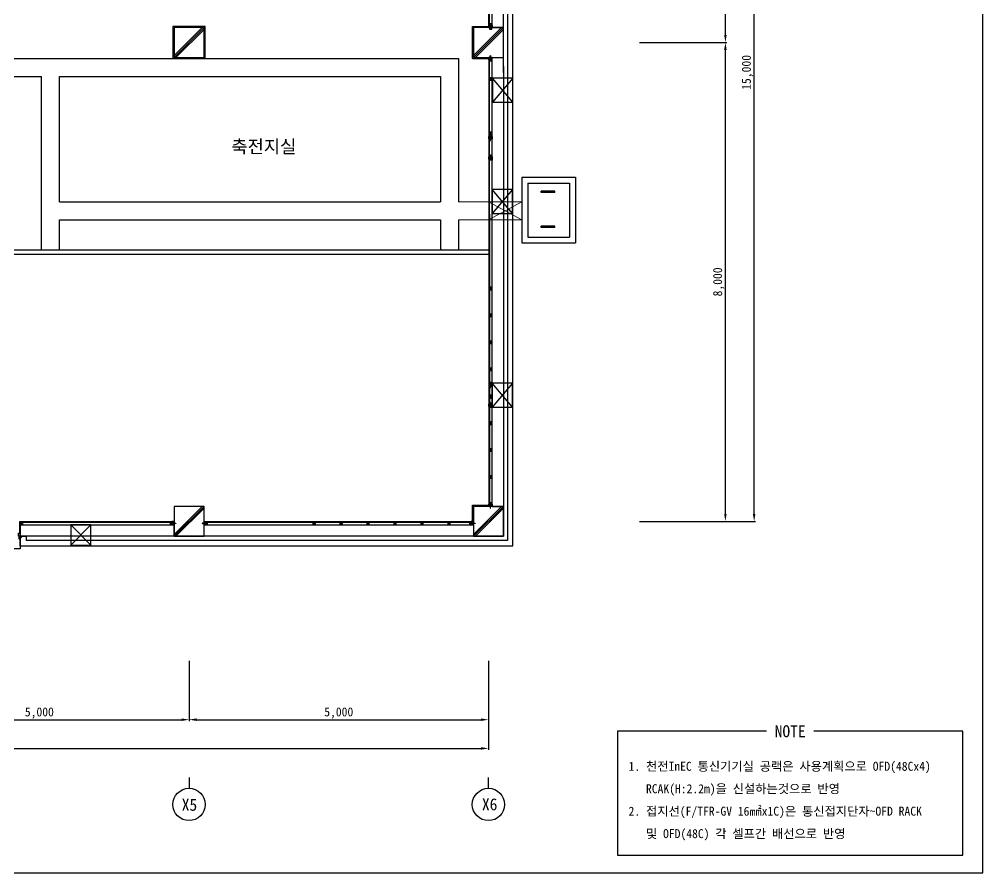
# Model space of a CAD drawing. Header units: millimetres. Extents: x 201927 to 251817, y -167087 to -100284.
# Drawn here: x 227809 to 243898, y -167087 to -152829 of the extents above; entities that cross this region are included whole.
import ezdxf
from ezdxf.enums import TextEntityAlignment as Align

# ---------------------------------------------------------------- set-up
doc = ezdxf.new("R2010")
doc.units = ezdxf.units.MM
doc.layers.add('TX-PAPR', color=2, linetype='Continuous', plot=False)
for name, color, linetype in [('TZ-BASE', 253, 'Continuous'), ('TZ-DIMS', 1, 'Continuous'), ('TZ-LEAL', 1, 'Continuous'), ('TZ-LEAT', 3, 'Continuous'), ('TZ-LINE', 4, 'Continuous'), ('TZ-TEX2', 3, 'Continuous')]:
    doc.layers.add(name, color=color, linetype=linetype)
doc.styles.get("Standard").update_dxf_attribs({"font": 'GulimChe.ttf'})
doc.linetypes.add('BATTINB', pattern='A,0,-0.0025,[134,GulimChe.ttf,S=0.0025,R=0,X=-0.0025,Y=0.01],-0.005,[134,GulimChe.ttf,S=0.0025,R=180,X=0.0025,Y=0.01],-0.0025', length=0.01)
doc.dimstyles.new('D50', dxfattribs={"dimscale": 50, "dimtxt": 3, "dimasz": 2.5, "dimexe": 0.5, "dimexo": 0.5, "dimgap": 0.5, "dimtad": 1, "dimdec": 0, "dimzin": 1, "dimdsep": 46, "dimlunit": 6, "dimtxsty": 'Standard', "dimcen": 1, "dimclrd": 1, "dimclre": 1, "dimclrt": 3, "dimadec": 0, "dimazin": 0, "dimtfac": 1, "dimtdec": 0, "dimtix": 1, "dimtmove": 2, "dimatfit": 3, "dimfxl": 0, "dimtvp": 2, "dimlwd": -1, "dimlwe": -1, "dimarcsym": 0})

# ---------------------------------------------------------------- blocks, each defined once
blk = doc.blocks.new('*D10')
at = {"layer": 'DEFPOINTS', "color": 0, "ltscale": 0.1}
for p in [(238144, -153217), (239601, -153217), (238144, -161217)]:
    blk.add_point(p, dxfattribs=at)
at = {"layer": 'TZ-DIMS', "color": 1, "ltscale": 0.1}
for p, q in [((238169, -153217), (239626, -153217)), ((239601, -161092), (239601, -153342)), ((238169, -161217), (239626, -161217))]:
    blk.add_line(p, q, dxfattribs=at)
for points in [[(239580, -153342), (239622, -153342), (239601, -153217)], [(239580, -161092), (239622, -161092), (239601, -161217)]]:
    blk.add_solid(points, dxfattribs=at)
at = {"layer": 'TZ-DIMS', "color": 3, "ltscale": 0.1, "insert": (239490, -157217), "char_height": 150, "attachment_point": 5, "rotation": 90}
blk.add_mtext('8,000', dxfattribs=at)
blk = doc.blocks.new('*D11')
at = {"layer": 'DEFPOINTS', "color": 0, "ltscale": 0.1}
for p in [(239601, -146217), (239601, -146217), (238144, -153217)]:
    blk.add_point(p, dxfattribs=at)
at = {"layer": 'TZ-DIMS', "color": 1, "ltscale": 0.1}
for p, q in [((239601, -153092), (239601, -146342)), ((238169, -153217), (239626, -153217))]:
    blk.add_line(p, q, dxfattribs=at)
for points in [[(239580, -146342), (239622, -146342), (239601, -146217)], [(239580, -153092), (239622, -153092), (239601, -153217)]]:
    blk.add_solid(points, dxfattribs=at)
at = {"layer": 'TZ-DIMS', "color": 3, "ltscale": 0.1, "insert": (239490, -149717), "char_height": 150, "attachment_point": 5, "rotation": 90}
blk.add_mtext('7,000', dxfattribs=at)
blk = doc.blocks.new('*D12')
at = {"layer": 'DEFPOINTS', "color": 0, "ltscale": 0.1}
for p in [(238144, -146217), (240081, -146217), (238144, -161217)]:
    blk.add_point(p, dxfattribs=at)
at = {"layer": 'TZ-DIMS', "color": 1, "ltscale": 0.1}
for p, q in [((238169, -146217), (240106, -146217)), ((240081, -161092), (240081, -146342)), ((238169, -161217), (240106, -161217))]:
    blk.add_line(p, q, dxfattribs=at)
for points in [[(240060, -146342), (240102, -146342), (240081, -146217)], [(240060, -161092), (240102, -161092), (240081, -161217)]]:
    blk.add_solid(points, dxfattribs=at)
at = {"layer": 'TZ-DIMS', "color": 3, "ltscale": 0.1, "insert": (239970, -153717), "char_height": 150, "attachment_point": 5, "rotation": 90}
blk.add_mtext('15,000', dxfattribs=at)
blk = doc.blocks.new('*D13')
at = {"layer": 'DEFPOINTS', "color": 0, "ltscale": 0.1}
for p in [(225644, -164000), (230644, -164000), (230644, -164530)]:
    blk.add_point(p, dxfattribs=at)
at = {"layer": 'TZ-DIMS', "color": 1, "ltscale": 0.1}
for p, q in [((225644, -164025), (225644, -164555)), ((230644, -164025), (230644, -164555)), ((225769, -164530), (230519, -164530))]:
    blk.add_line(p, q, dxfattribs=at)
for points in [[(225769, -164509), (225769, -164551), (225644, -164530)], [(230519, -164509), (230519, -164551), (230644, -164530)]]:
    blk.add_solid(points, dxfattribs=at)
at = {"layer": 'TZ-DIMS', "color": 3, "ltscale": 0.1, "insert": (228144, -164419), "char_height": 150, "attachment_point": 5}
blk.add_mtext('5,000', dxfattribs=at)
blk = doc.blocks.new('*D16')
at = {"layer": 'DEFPOINTS', "color": 0, "ltscale": 0.1}
for p in [(225644, -163520), (230644, -163520), (230644, -164530)]:
    blk.add_point(p, dxfattribs=at)
at = {"layer": 'TZ-DIMS', "color": 1, "ltscale": 0.1}
for p, q in [((225644, -163545), (225644, -164555)), ((230644, -163545), (230644, -164555)), ((225769, -164530), (230519, -164530))]:
    blk.add_line(p, q, dxfattribs=at)
for points in [[(225769, -164509), (225769, -164551), (225644, -164530)], [(230519, -164509), (230519, -164551), (230644, -164530)]]:
    blk.add_solid(points, dxfattribs=at)
at = {"layer": 'TZ-DIMS', "color": 3, "ltscale": 0.1, "insert": (228144, -164419), "char_height": 150, "attachment_point": 5}
blk.add_mtext('5,000', dxfattribs=at)
blk = doc.blocks.new('*D17')
at = {"layer": 'DEFPOINTS', "color": 0, "ltscale": 0.1}
for p in [(230644, -163520), (235644, -163520), (235644, -164530)]:
    blk.add_point(p, dxfattribs=at)
at = {"layer": 'TZ-DIMS', "color": 1, "ltscale": 0.1}
for p, q in [((230644, -163545), (230644, -164555)), ((235644, -163545), (235644, -164555)), ((230769, -164530), (235519, -164530))]:
    blk.add_line(p, q, dxfattribs=at)
for points in [[(230769, -164509), (230769, -164551), (230644, -164530)], [(235519, -164509), (235519, -164551), (235644, -164530)]]:
    blk.add_solid(points, dxfattribs=at)
at = {"layer": 'TZ-DIMS', "color": 3, "ltscale": 0.1, "insert": (233144, -164419), "char_height": 150, "attachment_point": 5}
blk.add_mtext('5,000', dxfattribs=at)
blk = doc.blocks.new('*D18')
at = {"layer": 'DEFPOINTS', "color": 0, "ltscale": 0.1}
for p in [(208644, -163520), (235644, -163520), (235644, -165010)]:
    blk.add_point(p, dxfattribs=at)
at = {"layer": 'TZ-DIMS', "color": 1, "ltscale": 0.1}
for p, q in [((208644, -163545), (208644, -165035)), ((235644, -163545), (235644, -165035)), ((208769, -165010), (235519, -165010))]:
    blk.add_line(p, q, dxfattribs=at)
for points in [[(208769, -164989), (208769, -165031), (208644, -165010)], [(235519, -164989), (235519, -165031), (235644, -165010)]]:
    blk.add_solid(points, dxfattribs=at)
at = {"layer": 'TZ-DIMS', "color": 3, "ltscale": 0.1, "insert": (222144, -164899), "char_height": 150, "attachment_point": 5}
blk.add_mtext('27,000', dxfattribs=at)

msp = doc.modelspace()

# ---------------------------------------------------------------- linework, layer by layer
at = {"layer": 'TX-PAPR'}
msp.add_lwpolyline([(204098.4, -167086.7), (243898.4, -167086.7), (243898.4, -141286.7), (204098.4, -141286.7)], close=True, dxfattribs=at)
at = {"layer": 'TZ-BASE', "ltscale": 0.1}
for p, q in [((236053.9, -161626.9), (236053.9, -145806.9)), ((235662.8, -152946.9), (235702.8, -152906.9)), ((235702.8, -152946.9), (235662.8, -152906.9)), ((235662.8, -152947), (235702.8, -152907)), ((235702.8, -152947), (235662.8, -152907)), ((235662.9, -152946.9), (235702.9, -152906.9)), ((235702.9, -152946.9), (235662.9, -152906.9)), ((235662.9, -152946.9), (235702.9, -152906.9)), ((235702.9, -152946.9), (235662.9, -152906.9)), ((235662.9, -152996.9), (235702.9, -152956.9)), ((235702.9, -152996.9), (235662.9, -152956.9)), ((235703.9, -152966.9), (235893.9, -152966.9)), ((227681.9, -153484.9), (235143.9, -153484.9)), ((235143.9, -153484.9), (235143.9, -155878.9)), ((235662.9, -153486.9), (235702.9, -153526.9)), ((235702.9, -153486.9), (235662.9, -153526.9)), ((235703.9, -153466.9), (235893.9, -153466.9)), ((227681.9, -153784.9), (228181.9, -153784.9)), ((228181.9, -156678.9), (228181.9, -153783.8)), ((228481.9, -155878.9), (228481.9, -153784.9)), ((228481.9, -153784.9), (234843.9, -153784.9)), ((234843.9, -153784.9), (234843.9, -155878.9)), ((235662.9, -153846.9), (235702.9, -153806.9)), ((235702.9, -153846.9), (235662.9, -153806.9)), ((235662.7, -154755.8), (235702.7, -154715.8)), ((235702.7, -154755.8), (235662.7, -154715.8)), ((235662.7, -154805.8), (235702.7, -154765.8)), ((235702.7, -154805.8), (235662.7, -154765.8)), ((235663.7, -155144.4), (235703.7, -155184.4)), ((235703.7, -155144.4), (235663.7, -155184.4)), ((228481.9, -155878.9), (234843.9, -155878.9)), ((228481.9, -156178.9), (234843.9, -156178.9)), ((228481.9, -156678.9), (228481.9, -156178.9)), ((234843.9, -156178.9), (234843.9, -156678.9)), ((235143.9, -156178.9), (235143.9, -156678.9)), ((227681.9, -156678.9), (235643.9, -156678.9)), ((227605.9, -156754.9), (235643.9, -156754.9)), ((235662.7, -158937.9), (235702.7, -158897.9)), ((235702.7, -158937.9), (235662.7, -158897.9)), ((235663.7, -159276.5), (235703.7, -159316.5)), ((235703.7, -159276.5), (235663.7, -159316.5)), ((235703.9, -160966.9), (235893.9, -160966.9)), ((230373, -161222.9), (227810.9, -161222.9)), ((227823.9, -161411.9), (227823.9, -161275.9)), ((227823.9, -161461.9), (227823.9, -161275.9)), ((230393.9, -161466.9), (230393.9, -161276.9)), ((235373.9, -161222.9), (230913.9, -161222.9)), ((230393.9, -161466.9), (227823.9, -161466.9)), ((227823.9, -161626.9), (227823.9, -161466.9)), ((227823.9, -161466.9), (227923.9, -161466.9)), ((227862.5, -161466.9), (227823.9, -161505.5)), ((227823.9, -161511.9), (227823.9, -161676.9)), ((227923.9, -161466.9), (227923.9, -161536.9)), ((227823.9, -161626.9), (236053.9, -161626.9))]:
    msp.add_line(p, q, dxfattribs=at)
at = {"layer": 'TZ-BASE'}
for p, q in [((235893.9, -153716.9), (235893.9, -145991.9)), ((235649.9, -152948.9), (235649.9, -146486.9)), ((235662.9, -152946.9), (235662.9, -146486.9)), ((235703.9, -152966.9), (235703.9, -146466.9)), ((235649.8, -152948.9), (235649.8, -152841.9)), ((235649.8, -152949), (235649.8, -152842)), ((235662.8, -152946.9), (235662.8, -152841.9)), ((235662.8, -152947), (235662.8, -152842)), ((235648.8, -152967), (235648.8, -152927.7)), ((235703.8, -152967), (235648.8, -152967)), ((235648.9, -152966.9), (235648.9, -152927.6)), ((235703.9, -152966.9), (235648.9, -152966.9)), ((235649.8, -152927), (235649.8, -152965.3)), ((235662.8, -152946.9), (235649.8, -152946.9)), ((235662.8, -152947), (235649.8, -152947)), ((235649.9, -152926.9), (235649.9, -152965.2)), ((235662.9, -152946.9), (235649.9, -152946.9)), ((235662.9, -152946.9), (235649.9, -152946.9)), ((235650.5, -152966), (235702.1, -152966)), ((235650.6, -152965.9), (235702.2, -152965.9)), ((235702.8, -152926.9), (235703.1, -152926.9)), ((235702.8, -152965.3), (235702.8, -152927)), ((235702.8, -152927), (235703.1, -152927)), ((235702.9, -152965.2), (235702.9, -152926.9)), ((235702.9, -152926.9), (235703.2, -152926.9)), ((235702.9, -152926.9), (235703.2, -152926.9)), ((235702.9, -152976.9), (235703.2, -152976.9)), ((235703.8, -152927.7), (235703.8, -152967)), ((235703.9, -152927.6), (235703.9, -152966.9)), ((235703.9, -153466.9), (235648.9, -153466.9)), ((235648.9, -153466.9), (235648.9, -153506.2)), ((235649.9, -153506.9), (235649.9, -153468.6)), ((235649.9, -153486.9), (235649.9, -160946.9)), ((235662.9, -153486.9), (235649.9, -153486.9)), ((235650.6, -153467.9), (235702.2, -153467.9)), ((235662.9, -156556.9), (235662.9, -153486.9)), ((235702.9, -153468.6), (235702.9, -153506.9)), ((235703.9, -160966.9), (235703.9, -153466.9)), ((235703.9, -153506.2), (235703.9, -153466.9)), ((235702.9, -153506.9), (235703.2, -153506.9)), ((235702.9, -153826.9), (235703.2, -153826.9)), ((235702.7, -154735.8), (235703, -154735.8)), ((235648.7, -154825.8), (235648.7, -154786.5)), ((235703.7, -154825.8), (235648.7, -154825.8)), ((235649.7, -154785.8), (235649.7, -154824.1)), ((235662.7, -154805.8), (235649.7, -154805.8)), ((235650.4, -154824.8), (235702, -154824.8)), ((235702.7, -154824.1), (235702.7, -154785.8)), ((235702.7, -154785.8), (235703, -154785.8)), ((235703.7, -154786.5), (235703.7, -154825.8)), ((235704.7, -155124.4), (235649.7, -155124.4)), ((235649.7, -155124.4), (235649.7, -155163.7)), ((235650.7, -155164.4), (235650.7, -155126.1)), ((235663.7, -155144.4), (235650.7, -155144.4)), ((235651.4, -155125.4), (235703, -155125.4)), ((235703.7, -155126.1), (235703.7, -155164.4)), ((235704.7, -155163.7), (235704.7, -155124.4)), ((235662.9, -156085.5), (235662.9, -160906.9)), ((235702.9, -157326.9), (235703.2, -157326.9)), ((235702.9, -157776.9), (235703.2, -157776.9)), ((235702.9, -158226.9), (235703.2, -158226.9)), ((235702.9, -158676.9), (235703.2, -158676.9)), ((235703.7, -158957.9), (235648.7, -158957.9)), ((235650.4, -158956.9), (235702, -158956.9)), ((235702.7, -158956.2), (235702.7, -158917.9)), ((235702.7, -158917.9), (235703, -158917.9)), ((235703.7, -158918.6), (235703.7, -158957.9)), ((235702.9, -159126.9), (235703.2, -159126.9)), ((235704.7, -159256.5), (235649.7, -159256.5)), ((235649.7, -159256.5), (235649.7, -159295.8)), ((235650.7, -159296.5), (235650.7, -159258.2)), ((235663.7, -159276.5), (235650.7, -159276.5)), ((235651.4, -159257.5), (235703, -159257.5)), ((235702.7, -159137.7), (235703, -159137.7)), ((235703.7, -159258.2), (235703.7, -159296.5)), ((235704.7, -159295.8), (235704.7, -159256.5)), ((235702.9, -159576.9), (235703.2, -159576.9)), ((235702.9, -160026.9), (235703.2, -160026.9)), ((235702.9, -160476.9), (235703.2, -160476.9)), ((235648.9, -160966.9), (235648.9, -160927.6)), ((235703.9, -160966.9), (235648.9, -160966.9)), ((235649.9, -160926.9), (235649.9, -160965.2)), ((235662.9, -160946.9), (235649.9, -160946.9)), ((235650.6, -160965.9), (235702.2, -160965.9)), ((235702.9, -160965.2), (235702.9, -160926.9)), ((235702.9, -160926.9), (235703.2, -160926.9)), ((235703.9, -160927.6), (235703.9, -160966.9)), ((227810.9, -161222.9), (227810.9, -161411.9)), ((227823.9, -161276.9), (230393.9, -161276.9)), ((227823.9, -161276.9), (227823.9, -161476.9)), ((227823.9, -161286.9), (227823.9, -161476.9)), ((227823.9, -161286.9), (227823.9, -161476.9)), ((230373, -161235.9), (227863.9, -161235.9)), ((230353.9, -161222.9), (230392.2, -161222.9)), ((230392.2, -161275.9), (230353.9, -161275.9)), ((230393.9, -161221.9), (230354.6, -161221.9)), ((230354.6, -161276.9), (230393.9, -161276.9)), ((230373.9, -161235.9), (230373.9, -161222.9)), ((230392.9, -161223.6), (230392.9, -161275.2)), ((230393.9, -161276.9), (230393.9, -161221.9)), ((230893.9, -161276.9), (230893.9, -161221.9)), ((230893.9, -161221.9), (230933.2, -161221.9)), ((230893.9, -161276.9), (235393.9, -161276.9)), ((230933.2, -161276.9), (230893.9, -161276.9)), ((230894.9, -161223.6), (230894.9, -161275.2)), ((230933.9, -161222.9), (230895.6, -161222.9)), ((230895.6, -161275.9), (230933.9, -161275.9)), ((230913.9, -161235.9), (230913.9, -161222.9)), ((230933.9, -161275.9), (230933.9, -161276.2)), ((235333.9, -161235.9), (230953.9, -161235.9)), ((232733.9, -161275.9), (232733.9, -161276.2)), ((233183.9, -161275.9), (233183.9, -161276.2)), ((233633.9, -161275.9), (233633.9, -161276.2)), ((234083.9, -161275.9), (234083.9, -161276.2)), ((234533.9, -161275.9), (234533.9, -161276.2)), ((234983.9, -161275.9), (234983.9, -161276.2)), ((235353.9, -161222.9), (235392.2, -161222.9)), ((235392.2, -161275.9), (235353.9, -161275.9)), ((235353.9, -161275.9), (235353.9, -161276.2)), ((235393.9, -161221.9), (235354.6, -161221.9)), ((235354.6, -161276.9), (235393.9, -161276.9)), ((235373.9, -161235.9), (235373.9, -161222.9)), ((235392.9, -161223.6), (235392.9, -161275.2)), ((235393.9, -161276.9), (235393.9, -161221.9)), ((227823.9, -161476.9), (227823.9, -161626.9)), ((227823.9, -161626.9), (227823.9, -161476.9)), ((227823.9, -161511.9), (227823.9, -161676.9)), ((227923.9, -161466.9), (227923.9, -161536.9)), ((227823.9, -161676.9), (226323.9, -161676.9))]:
    msp.add_line(p, q, dxfattribs=at)
at = {"layer": 'TZ-BASE', "linetype": 'BATTINB'}
for p, q in [((230893.9, -152966.9), (230393.9, -153466.9)), ((230862.1, -152966.9), (230393.9, -153435.1)), ((230893.9, -152998.7), (230425.7, -153466.9)), ((235375.8, -152948.9), (235648.8, -152948.9)), ((235375.8, -152949), (235648.8, -152949)), ((235375.9, -152948.9), (235648.9, -152948.9)), ((235375.9, -153484.9), (235375.9, -152948.9)), ((235375.9, -152948.9), (235648.9, -152948.9)), ((235893.9, -152966.9), (235393.9, -153466.9)), ((235862.1, -152966.9), (235393.9, -153435.1)), ((235893.9, -152998.7), (235425.7, -153466.9)), ((235375.9, -153484.9), (235649.9, -153484.9)), ((236053.9, -153814.3), (235713.9, -154214.3)), ((236053.9, -154214.3), (235713.9, -153814.3)), ((236199.9, -155466.9), (236199.9, -156566.9)), ((236199.9, -155466.9), (237099.9, -155466.9)), ((236299.5, -155566.9), (236299.5, -156466.9)), ((236299.5, -155566.9), (236999.9, -155566.9)), ((236999.9, -155566.6), (236999.9, -156466.9)), ((237099.9, -155466.9), (237099.9, -156566.9)), ((236043.7, -155673.8), (235703.7, -156073.8)), ((236043.7, -156073.8), (235703.7, -155673.8)), ((236754.1, -155703.3), (236526.8, -155703.3)), ((236526.8, -155726), (236526.8, -155703.3)), ((236754.1, -155726), (236526.8, -155726)), ((236754.1, -155726), (236754.1, -155703.3)), ((236754.1, -156285.1), (236526.8, -156285.1)), ((236526.8, -156307.8), (236526.8, -156285.1)), ((236754.1, -156307.8), (236526.8, -156307.8)), ((236754.1, -156307.8), (236754.1, -156285.1)), ((236299.5, -156466.9), (236999.9, -156466.9)), ((236199.9, -156566.9), (237099.9, -156566.9)), ((236043.7, -158907.9), (235703.7, -159307.9)), ((236043.7, -159307.9), (235703.7, -158907.9)), ((230893.9, -160966.9), (230393.9, -161466.9)), ((230862.1, -160966.9), (230393.9, -161435.1)), ((230893.9, -160998.7), (230425.7, -161466.9)), ((235375.9, -161221.9), (235375.9, -160948.9)), ((235375.9, -160948.9), (235648.9, -160948.9)), ((235893.9, -160966.9), (235393.9, -161466.9)), ((235862.1, -160966.9), (235393.9, -161435.1)), ((235893.9, -160998.7), (235425.7, -161466.9)), ((227863.9, -161275.9), (227823.9, -161235.9)), ((227863.9, -161235.9), (227823.9, -161275.9)), ((229001.2, -161616.9), (228671.2, -161276.9)), ((228671.2, -161616.9), (229001.2, -161276.9))]:
    msp.add_line(p, q, dxfattribs=at)
at = {"layer": 'TZ-BASE', "lineweight": 0, "ltscale": 0.1}
for p, q in [((235143.9, -155878.9), (236199.9, -155878.9)), ((235643.9, -156178.9), (236199.9, -155878.9)), ((236199.9, -156178.9), (235643.9, -155878.9)), ((235143.9, -156178.9), (236199.9, -156178.9))]:
    msp.add_line(p, q, dxfattribs=at)
at = {"layer": 'TZ-BASE', "linetype": 'BATTINB', "lineweight": 0, "ltscale": 0.1}
msp.add_line((234843.9, -156660.7), (234862.1, -156678.9), dxfattribs=at)
at = {"layer": 'TZ-BASE', "linetype": 'BATTINB', "ltscale": 0.1}
for p, q in [((235662.9, -157306.9), (235702.9, -157346.9)), ((235662.9, -157346.9), (235702.9, -157306.9)), ((235662.9, -157756.9), (235702.9, -157796.9)), ((235662.9, -157796.9), (235702.9, -157756.9)), ((235662.9, -158206.9), (235702.9, -158246.9)), ((235662.9, -158246.9), (235702.9, -158206.9)), ((235662.9, -158656.9), (235702.9, -158696.9)), ((235662.9, -158696.9), (235702.9, -158656.9)), ((235662.7, -159117.7), (235702.7, -159157.7)), ((235662.7, -159157.7), (235702.7, -159117.7)), ((235662.9, -159106.9), (235702.9, -159146.9)), ((235662.9, -159146.9), (235702.9, -159106.9)), ((235662.9, -159556.9), (235702.9, -159596.9)), ((235662.9, -159596.9), (235702.9, -159556.9)), ((235662.9, -160006.9), (235702.9, -160046.9)), ((235662.9, -160046.9), (235702.9, -160006.9)), ((235662.9, -160456.9), (235702.9, -160496.9)), ((235662.9, -160496.9), (235702.9, -160456.9)), ((235662.9, -160906.9), (235702.9, -160946.9)), ((235662.9, -160946.9), (235702.9, -160906.9)), ((230333.9, -161235.9), (230373, -161275.9)), ((230373, -161235.9), (230333.9, -161275.9)), ((230953.9, -161235.9), (230914.7, -161275.9)), ((230914.7, -161235.9), (230953.9, -161275.9)), ((232753.9, -161235.9), (232714.7, -161275.9)), ((232714.7, -161235.9), (232753.9, -161275.9)), ((233203.9, -161235.9), (233164.7, -161275.9)), ((233164.7, -161235.9), (233203.9, -161275.9)), ((233653.9, -161235.9), (233614.7, -161275.9)), ((233614.7, -161235.9), (233653.9, -161275.9)), ((234103.9, -161235.9), (234064.7, -161275.9)), ((234064.7, -161235.9), (234103.9, -161275.9)), ((234553.9, -161235.9), (234514.7, -161275.9)), ((234514.7, -161235.9), (234553.9, -161275.9)), ((235003.9, -161235.9), (234964.7, -161275.9)), ((234964.7, -161235.9), (235003.9, -161275.9)), ((235333.9, -161235.9), (235373.9, -161275.9)), ((235373.9, -161235.9), (235333.9, -161275.9))]:
    msp.add_line(p, q, dxfattribs=at)
at = {"layer": 'TZ-BASE', "ltscale": 0.1}
msp.add_lwpolyline([(230392.9, -145896.9), (235963.9, -145896.9), (235963.9, -161536.9), (227923.9, -161536.9)], dxfattribs=at)
at = {"layer": 'TZ-BASE', "linetype": 'BATTINB'}
msp.add_lwpolyline([(230375.9, -153410.3), (230375.9, -153484.9), (230911.9, -153484.9), (230911.9, -152948.9), (230375.9, -152948.9), (230375.9, -153410.3)], dxfattribs=at)
at = {"layer": 'TZ-BASE'}
for points in [[(230393.9, -153466.9), (230893.9, -153466.9), (230893.9, -152966.9), (230393.9, -152966.9)], [(235393.9, -153466.9), (235893.9, -153466.9), (235893.9, -152966.9), (235393.9, -152966.9)], [(235702.8, -152906.9), (235662.8, -152906.9), (235662.8, -152946.9), (235702.8, -152946.9)], [(235702.8, -152907), (235662.8, -152907), (235662.8, -152947), (235702.8, -152947)], [(235702.9, -152906.9), (235662.9, -152906.9), (235662.9, -152946.9), (235702.9, -152946.9)], [(235702.9, -152906.9), (235662.9, -152906.9), (235662.9, -152946.9), (235702.9, -152946.9)], [(235702.9, -152956.9), (235662.9, -152956.9), (235662.9, -152996.9), (235702.9, -152996.9)], [(235702.9, -153526.9), (235662.9, -153526.9), (235662.9, -153486.9), (235702.9, -153486.9)], [(235702.9, -153806.9), (235662.9, -153806.9), (235662.9, -153846.9), (235702.9, -153846.9)], [(235702.7, -154715.8), (235662.7, -154715.8), (235662.7, -154755.8), (235702.7, -154755.8)], [(235702.7, -154765.8), (235662.7, -154765.8), (235662.7, -154805.8), (235702.7, -154805.8)], [(235703.7, -155184.4), (235663.7, -155184.4), (235663.7, -155144.4), (235703.7, -155144.4)], [(235702.9, -157306.9), (235662.9, -157306.9), (235662.9, -157346.9), (235702.9, -157346.9)], [(235702.9, -157756.9), (235662.9, -157756.9), (235662.9, -157796.9), (235702.9, -157796.9)], [(235702.9, -158206.9), (235662.9, -158206.9), (235662.9, -158246.9), (235702.9, -158246.9)], [(235702.9, -158656.9), (235662.9, -158656.9), (235662.9, -158696.9), (235702.9, -158696.9)], [(235702.7, -158897.9), (235662.7, -158897.9), (235662.7, -158937.9), (235702.7, -158937.9)], [(235702.7, -159117.7), (235662.7, -159117.7), (235662.7, -159157.7), (235702.7, -159157.7)], [(235702.9, -159106.9), (235662.9, -159106.9), (235662.9, -159146.9), (235702.9, -159146.9)], [(235703.7, -159316.5), (235663.7, -159316.5), (235663.7, -159276.5), (235703.7, -159276.5)], [(235702.9, -159556.9), (235662.9, -159556.9), (235662.9, -159596.9), (235702.9, -159596.9)], [(235702.9, -160006.9), (235662.9, -160006.9), (235662.9, -160046.9), (235702.9, -160046.9)], [(235702.9, -160456.9), (235662.9, -160456.9), (235662.9, -160496.9), (235702.9, -160496.9)], [(230393.9, -161466.9), (230893.9, -161466.9), (230893.9, -160966.9), (230393.9, -160966.9)], [(235393.9, -161466.9), (235893.9, -161466.9), (235893.9, -160966.9), (235393.9, -160966.9)], [(235702.9, -160906.9), (235662.9, -160906.9), (235662.9, -160946.9), (235702.9, -160946.9)], [(227823.9, -161275.9), (227823.9, -161235.9), (227863.9, -161235.9), (227863.9, -161275.9)], [(230333.9, -161275.9), (230333.9, -161235.9), (230373.9, -161235.9), (230373.9, -161275.9)], [(230953.9, -161275.9), (230953.9, -161235.9), (230913.9, -161235.9), (230913.9, -161275.9)], [(232753.9, -161275.9), (232753.9, -161235.9), (232713.9, -161235.9), (232713.9, -161275.9)], [(233203.9, -161275.9), (233203.9, -161235.9), (233163.9, -161235.9), (233163.9, -161275.9)], [(233653.9, -161275.9), (233653.9, -161235.9), (233613.9, -161235.9), (233613.9, -161275.9)], [(234103.9, -161275.9), (234103.9, -161235.9), (234063.9, -161235.9), (234063.9, -161275.9)], [(234553.9, -161275.9), (234553.9, -161235.9), (234513.9, -161235.9), (234513.9, -161275.9)], [(235003.9, -161275.9), (235003.9, -161235.9), (234963.9, -161235.9), (234963.9, -161275.9)], [(235333.9, -161275.9), (235333.9, -161235.9), (235373.9, -161235.9), (235373.9, -161275.9)], [(227823.9, -161511.9), (227806.5, -161511.9), (227806.5, -161462.9), (227793.9, -161462.9), (227793.9, -161460.8), (227793.9, -161411.9), (227823.9, -161411.9)]]:
    msp.add_lwpolyline(points, close=True, dxfattribs=at)
for points in [[(235674.1, -152966.9), (235674.1, -152976), (235679.1, -152973.5), (235679.1, -152966.9)], [(235674.1, -152981), (235679.1, -152978.5), (235679.1, -152975.2), (235674.1, -152977.7), (235674.1, -152981)], [(235674.1, -152986), (235679.1, -152983.5), (235679.1, -152980.2), (235674.1, -152982.7), (235674.1, -152986)], [(235674.1, -152991.4), (235679.1, -152988.9), (235679.1, -152985.5), (235674.1, -152988), (235674.1, -152991.4)], [(235676.6, -152997.2), (235679.1, -152995), (235679.1, -152990.6), (235674.1, -152993.1), (235674.1, -152995), (235676.6, -152997.2)], [(235676.6, -153436.6), (235679.1, -153438.8), (235679.1, -153443.2), (235674.1, -153440.7), (235674.1, -153438.8), (235676.6, -153436.6)], [(235674.1, -153442.4), (235679.1, -153444.9), (235679.1, -153448.3), (235674.1, -153445.8), (235674.1, -153442.4)], [(235674.1, -153447.8), (235679.1, -153450.3), (235679.1, -153453.6), (235674.1, -153451.1), (235674.1, -153447.8)], [(235674.1, -153452.8), (235679.1, -153455.3), (235679.1, -153458.6), (235674.1, -153456.1), (235674.1, -153452.8)], [(235674.1, -153466.9), (235674.1, -153457.8), (235679.1, -153460.3), (235679.1, -153466.9)], [(235893.9, -153616.9), (235893.9, -161466.9), (230243.9, -161466.9)], [(235673.9, -154825.8), (235673.9, -154834.9), (235678.9, -154832.4), (235678.9, -154825.8)], [(235673.9, -154839.9), (235678.9, -154837.4), (235678.9, -154834.1), (235673.9, -154836.6), (235673.9, -154839.9)], [(235673.9, -154845), (235678.9, -154842.5), (235678.9, -154839.1), (235673.9, -154841.6), (235673.9, -154845)], [(235673.9, -154850.3), (235678.9, -154847.8), (235678.9, -154844.5), (235673.9, -154847), (235673.9, -154850.3)], [(235676.4, -154856.1), (235678.9, -154853.9), (235678.9, -154849.5), (235673.9, -154852), (235673.9, -154853.9), (235676.4, -154856.1)], [(235677.4, -155094.1), (235679.9, -155096.3), (235679.9, -155100.8), (235674.9, -155098.3), (235674.9, -155096.3), (235677.4, -155094.1)], [(235674.9, -155099.9), (235679.9, -155102.4), (235679.9, -155105.8), (235674.9, -155103.3), (235674.9, -155099.9)], [(235674.9, -155105.3), (235679.9, -155107.8), (235679.9, -155111.2), (235674.9, -155108.7), (235674.9, -155105.3)], [(235674.9, -155110.3), (235679.9, -155112.8), (235679.9, -155116.2), (235674.9, -155113.7), (235674.9, -155110.3)], [(235674.9, -155124.4), (235674.9, -155115.4), (235679.9, -155117.9), (235679.9, -155124.4)], [(235673.9, -158957.9), (235673.9, -158966.9), (235678.9, -158964.4), (235678.9, -158957.9)], [(235673.9, -158972), (235678.9, -158969.5), (235678.9, -158966.1), (235673.9, -158968.6), (235673.9, -158972)], [(235673.9, -158977), (235678.9, -158974.5), (235678.9, -158971.2), (235673.9, -158973.7), (235673.9, -158977)], [(235673.9, -158982.4), (235678.9, -158979.9), (235678.9, -158976.5), (235673.9, -158979), (235673.9, -158982.4)], [(235676.4, -158988.2), (235678.9, -158986), (235678.9, -158981.5), (235673.9, -158984), (235673.9, -158986), (235676.4, -158988.2)], [(235677.4, -159226.2), (235679.9, -159228.4), (235679.9, -159232.8), (235674.9, -159230.3), (235674.9, -159228.4), (235677.4, -159226.2)], [(235674.9, -159232), (235679.9, -159234.5), (235679.9, -159237.8), (235674.9, -159235.3), (235674.9, -159232)], [(235674.9, -159237.3), (235679.9, -159239.8), (235679.9, -159243.2), (235674.9, -159240.7), (235674.9, -159237.3)], [(235674.9, -159242.4), (235679.9, -159244.9), (235679.9, -159248.2), (235674.9, -159245.7), (235674.9, -159242.4)], [(235674.9, -159256.5), (235674.9, -159247.4), (235679.9, -159249.9), (235679.9, -159256.5)], [(235674.1, -160966.9), (235674.1, -160976), (235679.1, -160973.5), (235679.1, -160966.9)], [(235674.1, -160981), (235679.1, -160978.5), (235679.1, -160975.2), (235674.1, -160977.7), (235674.1, -160981)], [(235674.1, -160986), (235679.1, -160983.5), (235679.1, -160980.2), (235674.1, -160982.7), (235674.1, -160986)], [(235674.1, -160991.4), (235679.1, -160988.9), (235679.1, -160985.5), (235674.1, -160988), (235674.1, -160991.4)], [(235676.6, -160997.2), (235679.1, -160995), (235679.1, -160990.6), (235674.1, -160993.1), (235674.1, -160995), (235676.6, -160997.2)], [(230393.9, -161247.1), (230403, -161247.1), (230400.5, -161252.1), (230393.9, -161252.1)], [(230408, -161247.1), (230405.5, -161252.1), (230402.1, -161252.1), (230404.6, -161247.1), (230408, -161247.1)], [(230413, -161247.1), (230410.5, -161252.1), (230407.2, -161252.1), (230409.7, -161247.1), (230413, -161247.1)], [(230418.4, -161247.1), (230415.9, -161252.1), (230412.5, -161252.1), (230415, -161247.1), (230418.4, -161247.1)], [(230424.2, -161249.6), (230422, -161252.1), (230417.6, -161252.1), (230420.1, -161247.1), (230422, -161247.1), (230424.2, -161249.6)], [(230863.6, -161249.6), (230865.8, -161252.1), (230870.2, -161252.1), (230867.7, -161247.1), (230865.8, -161247.1), (230863.6, -161249.6)], [(230869.4, -161247.1), (230871.9, -161252.1), (230875.2, -161252.1), (230872.8, -161247.1), (230869.4, -161247.1)], [(230874.8, -161247.1), (230877.2, -161252.1), (230880.6, -161252.1), (230878.1, -161247.1), (230874.8, -161247.1)], [(230879.8, -161247.1), (230882.3, -161252.1), (230885.6, -161252.1), (230883.1, -161247.1), (230879.8, -161247.1)], [(230893.9, -161247.1), (230884.8, -161247.1), (230887.3, -161252.1), (230893.9, -161252.1)], [(235393.9, -161247.1), (235403, -161247.1), (235400.5, -161252.1), (235393.9, -161252.1)], [(235408, -161247.1), (235405.5, -161252.1), (235402.1, -161252.1), (235404.6, -161247.1), (235408, -161247.1)], [(235413, -161247.1), (235410.5, -161252.1), (235407.2, -161252.1), (235409.7, -161247.1), (235413, -161247.1)], [(235418.4, -161247.1), (235415.9, -161252.1), (235412.5, -161252.1), (235415, -161247.1), (235418.4, -161247.1)], [(235424.2, -161249.6), (235422, -161252.1), (235417.6, -161252.1), (235420.1, -161247.1), (235422, -161247.1), (235424.2, -161249.6)]]:
    msp.add_lwpolyline(points, dxfattribs=at)
at = {"layer": 'TZ-BASE', "linetype": 'BATTINB'}
for points in [[(236053.9, -154214.3), (236053.9, -153814.3), (235713.9, -153814.3), (235713.9, -154214.3)], [(236043.7, -156073.8), (236043.7, -155673.8), (235703.7, -155673.8), (235703.7, -156073.8)], [(236043.7, -159307.9), (236043.7, -158907.9), (235703.7, -158907.9), (235703.7, -159307.9)], [(228671.2, -161616.9), (229001.2, -161616.9), (229001.2, -161276.9), (228671.2, -161276.9)]]:
    msp.add_lwpolyline(points, close=True, dxfattribs=at)
at = {"layer": 'TZ-BASE'}
for centre, radius, start, end in [((235649.5, -152927.6), 0.7, 90, 180), ((235649.5, -152927.7), 0.7, 90, 180), ((235649.6, -152927.6), 0.7, 90, 180), ((235649.6, -152927.6), 0.7, 90, 180), ((235650.5, -152965.3), 0.7, 180, 270), ((235650.6, -152965.2), 0.7, 180, 270), ((235676.3, -152967.6), 6.44, 14.71922, 165.21673), ((235676.4, -152967.5), 6.44, 14.71922, 165.21673), ((235702.1, -152965.3), 0.7, 270, 0), ((235702.2, -152965.2), 0.7, 270, 0), ((235703.1, -152927.6), 0.7, 0, 90), ((235703.1, -152927.7), 0.7, 0, 90), ((235703.2, -152927.6), 0.7, 0, 90), ((235703.2, -152927.6), 0.7, 0, 90), ((235703.2, -152977.6), 0.7, 0, 90), ((235650.6, -153468.6), 0.7, 90, 180), ((235676.4, -153466.3), 6.44, 194.78327, 345.28078), ((235702.2, -153468.6), 0.7, 0, 90), ((235649.6, -153506.2), 0.7, 180, 270), ((235703.2, -153506.2), 0.7, 270, 0), ((235703.2, -153827.6), 0.7, 0, 90), ((235703, -154736.5), 0.7, 0, 90), ((235649.4, -154786.5), 0.7, 90, 180), ((235650.4, -154824.1), 0.7, 180, 270), ((235676.2, -154826.4), 6.44, 14.71922, 165.21673), ((235702, -154824.1), 0.7, 270, 0), ((235703, -154786.5), 0.7, 0, 90), ((235651.4, -155126.1), 0.7, 90, 180), ((235677.2, -155123.8), 6.44, 194.78327, 345.28078), ((235703, -155126.1), 0.7, 0, 90), ((235703.2, -157327.6), 0.7, 0, 90), ((235703.2, -157777.6), 0.7, 0, 90), ((235703.2, -158227.6), 0.7, 0, 90), ((235703.2, -158677.6), 0.7, 0, 90), ((235676.2, -158958.5), 6.44, 14.71922, 165.21673), ((235702, -158956.2), 0.7, 270, 0), ((235703, -158918.6), 0.7, 0, 90), ((235703.2, -159127.6), 0.7, 0, 90), ((235651.4, -159258.2), 0.7, 90, 180), ((235677.2, -159255.9), 6.44, 194.78327, 345.28078), ((235703, -159138.4), 0.7, 0, 90), ((235703, -159258.2), 0.7, 0, 90), ((235703.2, -159577.6), 0.7, 0, 90), ((235703.2, -160027.6), 0.7, 0, 90), ((235703.2, -160477.6), 0.7, 0, 90), ((235649.6, -160927.6), 0.7, 90, 180), ((235650.6, -160965.2), 0.7, 180, 270), ((235676.4, -160967.5), 6.44, 14.71922, 165.21673), ((235702.2, -160965.2), 0.7, 270, 0), ((235703.2, -160927.6), 0.7, 0, 90), ((230394.5, -161249.4), 6.44, 104.78327, 255.28078), ((230392.2, -161223.6), 0.7, 0, 90), ((230392.2, -161275.2), 0.7, 270, 0), ((230895.6, -161223.6), 0.7, 90, 180), ((230893.3, -161249.4), 6.44, 284.71922, 75.21673), ((230895.6, -161275.2), 0.7, 180, 270), ((230933.2, -161222.6), 0.7, 0, 90), ((230933.2, -161276.2), 0.7, 270, 0), ((232733.2, -161276.2), 0.7, 270, 0), ((233183.2, -161276.2), 0.7, 270, 0), ((233633.2, -161276.2), 0.7, 270, 0), ((234083.2, -161276.2), 0.7, 270, 0), ((234533.2, -161276.2), 0.7, 270, 0), ((234983.2, -161276.2), 0.7, 270, 0), ((235354.6, -161222.6), 0.7, 90, 180), ((235354.6, -161276.2), 0.7, 180, 270), ((235394.5, -161249.4), 6.44, 104.78327, 255.28078), ((235392.2, -161223.6), 0.7, 0, 90), ((235392.2, -161275.2), 0.7, 270, 0)]:
    msp.add_arc(centre, radius, start, end, dxfattribs=at)
at = {"layer": 'TZ-LEAL'}
for p, q in [((230643.9, -165496.9), (230643.9, -165676.7)), ((230643.9, -165496.9), (230643.9, -165676.7)), ((235641.2, -165496.9), (235641.2, -165676.7)), ((235641.2, -165496.9), (235641.2, -165676.7))]:
    msp.add_line(p, q, dxfattribs=at)
for centre in [(230643.9, -165946.3), (230643.9, -165946.3), (235643.9, -165946.3), (235643.9, -165946.3)]:
    msp.add_circle(centre, 269.6, dxfattribs=at)
at = {"layer": 'TZ-LINE', "ltscale": 2, "elevation": 77.4}
msp.add_lwpolyline([(240287.1, -164723.7), (237798, -164723.7), (237798, -166792.2), (243568, -166792.2), (243568, -164723.7), (241078.9, -164723.7)], dxfattribs=at)

# ---------------------------------------------------------------- texts
at = {"layer": 'TZ-BASE', "linetype": 'BATTINB', "ltscale": 0.1}
msp.add_text('축전지실', height=216, dxfattribs=at).set_placement((231892.2, -154956.3), align=Align.MIDDLE_CENTER)
at = {"layer": 'TZ-LEAT', "ltscale": 0.1}
for s, p in [('X5', (230651, -165951.8)), ('X6', (235664, -165943.8))]:
    msp.add_text(s, height=200, dxfattribs=at).set_placement(p, align=Align.MIDDLE_CENTER)
at = {"layer": 'TZ-TEX2'}
msp.add_text('NOTE', height=200, dxfattribs=at).set_placement((240683, -164723.7, 77.4), align=Align.MIDDLE)
for s, p in [('1. 천전InEC 통신기기실 공랙은 사용계획으로 OFD(48Cx4)', (237983.8, -165308.6, 77.4)), ('   RCAK(H:2.2m)을 신설하는것으로 반영', (237983.8, -165683.6, 77.4)), ('2. 접지선(F/TFR-GV 16㎟x1C)은 통신접지단자~OFD RACK', (237983.8, -166058.6, 77.4)), ('   및 OFD(48C) 각 셀프간 배선으로 반영', (237983.8, -166433.6, 77.4))]:
    msp.add_text(s, height=150, dxfattribs=at).set_placement(p, align=Align.MIDDLE_LEFT)

# ---------------------------------------------------------------- dimensions: what is measured, and where the dimension line sits
at = {"layer": 'TZ-DIMS', "ltscale": 0.1}
for base, p1, p2, picture, middle in [((239600.7, -146216.9), (238143.9, -153216.9), (239600.7, -146216.9), '*D11', (239489.7, -149716.9)), ((240080.7, -146216.9), (238143.9, -161216.9), (238143.9, -146216.9), '*D12', (239969.6, -153716.9)), ((239600.7, -153216.9), (238143.9, -161216.9), (238143.9, -153216.9), '*D10', (239489.7, -157216.9))]:
    dim = msp.add_linear_dim(base=base, p1=p1, p2=p2, angle=90, dimstyle='D50', dxfattribs=at)
    dim.commit()
    dim.dimension.update_dxf_attribs({"geometry": picture, "text_midpoint": middle})
for base, p1, p2, picture, middle in [((235643.9, -165010.1), (208643.9, -163520.2), (235643.9, -163520.2), '*D18', (222143.9, -164899)), ((230643.9, -164530.1), (225643.9, -163520.2), (230643.9, -163520.2), '*D16', (228143.9, -164419)), ((235643.9, -164530.1), (230643.9, -163520.2), (235643.9, -163520.2), '*D17', (233143.9, -164419)), ((230643.6, -164530.1), (225643.6, -164000.2), (230643.6, -164000.2), '*D13', (228143.6, -164419))]:
    dim = msp.add_linear_dim(base=base, p1=p1, p2=p2, dimstyle='D50', dxfattribs=at)
    dim.commit()
    dim.dimension.update_dxf_attribs({"geometry": picture, "text_midpoint": middle})

doc.saveas('drawing.dxf')
